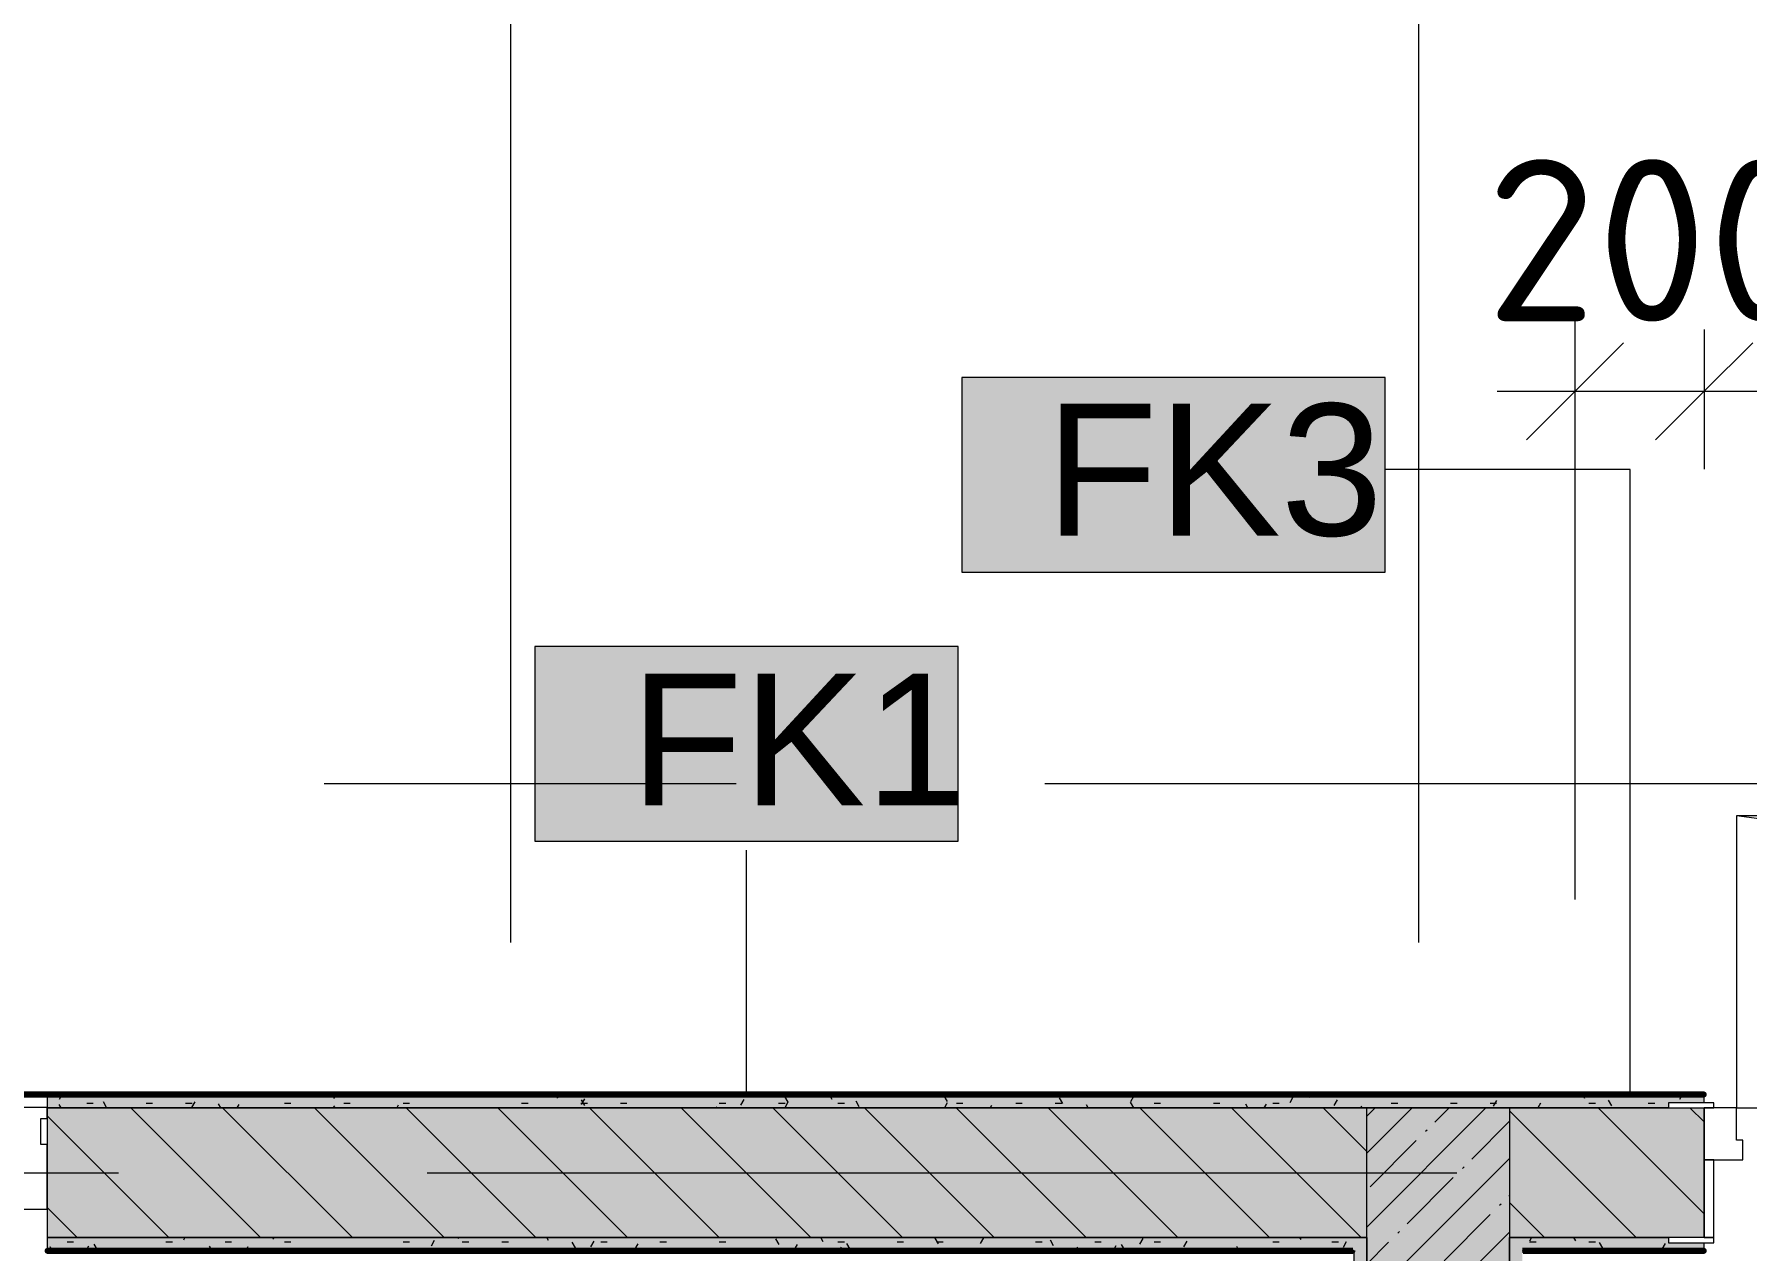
# Model space of a CAD drawing. Header units: millimetres. Extents: x -3817 to 677485, y -22715 to 103890.
# Drawn here: x 105319 to 107959, y 12291 to 14166 of the extents above; entities that cross this region are included whole.
import ezdxf

# ---------------------------------------------------------------- set-up
doc = ezdxf.new("R2010")
doc.units = ezdxf.units.MM
doc.layers.add('PDF _Геометрия', color=7, linetype='Continuous', true_color=0x1d1d1d)
doc.layers.add('PDF _Сплошная заливка', color=7, linetype='Continuous', true_color=0xffffff)
doc.layers.add('PDF _Текст', color=7, linetype='Continuous')
doc.styles.add('PDF GOST-Common', font='arial.ttf')
doc.styles.add('PDF ISOCPEUR', font='isocpeur.ttf')

msp = doc.modelspace()

# ---------------------------------------------------------------- hatches: boundary and pattern name
at = {"layer": 'PDF _Сплошная заливка', "transparency": 33554559}
h = msp.add_hatch(color=256, dxfattribs=at)
h.paths.add_polyline_path([(121433.6, 12511.4), (121433.6, 12531.3), (111448.6, 12531.3), (111448.6, 12519.3), (111478.6, 12519.3), (111478.6, 12511.4), (120700.8, 12511.4)], flags=0)
h.paths.add_polyline_path([(110418.6, 12511.4), (110418.6, 12519.3), (110448.6, 12519.3), (110448.6, 12531.3), (109343.6, 12531.3), (109343.6, 12519.3), (109398.6, 12519.3), (109398.6, 12511.4), (110055.7, 12511.4)], flags=0)
h.paths.add_polyline_path([(105338.6, 12511.4), (107838.6, 12511.4), (107838.6, 12519.3), (107893.6, 12519.3), (107893.6, 12531.3), (105338.6, 12531.3)], flags=0)
h.paths.add_polyline_path([(103402.5, 12511.4), (103888.6, 12511.4), (103888.6, 12531.3), (101052.6, 12531.3), (101052.6, 12511.4)], flags=0)
h = msp.add_hatch(color=256, dxfattribs=at)
h.paths.add_polyline_path([(106063.8, 12311.3), (107373.6, 12311.3), (107373.6, 12511.4), (105338.6, 12511.4), (105338.6, 12311.3)], flags=0)
h.paths.add_polyline_path([(89853.6, 12311.3), (90228.6, 12311.3), (90228.6, 12511.4), (89853.6, 12511.4)], flags=0)
h.paths.add_polyline_path([(103402.5, 12311.3), (103888.6, 12311.3), (103888.6, 12511.4), (101853.6, 12511.4), (101853.6, 12311.3)], flags=0)
h.paths.add_polyline_path([(91628.6, 12311.3), (92728.6, 12311.3), (92728.6, 12511.4), (91628.6, 12511.4), (91628.6, 12431.4)], flags=0)
h.paths.add_polyline_path([(94453.6, 12311.3), (94453.6, 12511.4), (93728.6, 12511.4), (93728.6, 12311.3), (94088.1, 12311.3)], flags=0)
for points in [[(107394.4, 4311.3), (107593.6, 4311.3), (107593.6, 12511.4), (107373.6, 12511.4), (107373.6, 4311.3)], [(107353.6, 2061.3), (107373.6, 2061.3), (107373.6, 12291.4), (107353.6, 12291.4), (107353.6, 2081.3)]]:
    msp.add_hatch(color=256, dxfattribs=at).paths.add_polyline_path(points)
h = msp.add_hatch(color=256, dxfattribs=at)
h.paths.add_polyline_path([(111448.6, 12311.3), (112173.6, 12311.3), (112173.6, 12511.4), (111448.6, 12511.4)], flags=0)
h.paths.add_polyline_path([(121453.6, 12311.3), (121453.6, 12511.4), (119573.6, 12511.4), (119573.6, 12311.3), (120700.8, 12311.3)], flags=0)
h.paths.add_polyline_path([(109893.6, 12311.3), (110448.6, 12311.3), (110448.6, 12511.4), (109343.6, 12511.4), (109343.6, 12311.3), (109543.6, 12311.3)], flags=0)
h.paths.add_polyline_path([(107838.6, 12311.3), (107893.6, 12311.3), (107893.6, 12511.4), (107593.6, 12511.4), (107593.6, 12311.3)], flags=0)
h = msp.add_hatch(color=256, dxfattribs=at)
h.paths.add_polyline_path([(101873.6, 12291.4), (103888.6, 12291.4), (103888.6, 12311.3), (101873.6, 12311.3)], flags=0)
h.paths.add_polyline_path([(107373.6, 12291.4), (107373.6, 12311.3), (105338.6, 12311.3), (105338.6, 12291.4), (107353.6, 12291.4)], flags=0)
h = msp.add_hatch(color=256, dxfattribs=at)
h.paths.add_polyline_path([(109893.6, 12291.4), (109893.6, 12311.3), (109398.6, 12309.3), (109398.6, 12303.4), (109343.6, 12303.4), (109343.6, 12291.4), (109892.6, 12291.4)], flags=0)
h.paths.add_polyline_path([(107593.6, 12291.4), (107893.6, 12291.4), (107893.6, 12303.4), (107838.6, 12303.4), (107838.6, 12311.3), (107593.6, 12311.3)], flags=0)

# ---------------------------------------------------------------- linework, layer by layer
at = {"layer": 'PDF _Геометрия', "color": 253, "lineweight": 9, "true_color": 0xaaaaaa}
for points in [[(106053.6, 12766.1), (106053.6, 14353.6)], [(107453.6, 12766.1), (107453.6, 14353.6)], [(105765.9, 13011.4), (106400.9, 13011.4)], [(106877.2, 13011.4), (108464.7, 13011.4)], [(104813.4, 12411.4), (105448.4, 12411.4)], [(105924.7, 12411.4), (107512.2, 12411.4)]]:
    msp.add_lwpolyline(points, dxfattribs=at)
at = {"layer": 'PDF _Геометрия', "color": 7, "lineweight": 9}
for points in [[(107694.6, 12832.3), (107694.6, 13615.9), (107694.6, 13735.9)], [(107893.6, 13711.4), (107893.6, 13615.9), (107893.6, 13495.9)], [(107574.6, 13615.9), (107893.6, 13615.9), (109343.6, 13615.9), (109662.6, 13615.9)], [(107779.8, 12531.9), (107779.8, 13495.3), (107402, 13495.3)], [(106417.1, 12531.9), (106417.1, 12908.6)], [(107373.6, 12311.3), (107373.6, 12511.4)], [(107593.6, 12511.4), (107838.6, 12511.4), (107593.6, 12511.4), (107593.6, 12311.3), (107838.6, 12311.3), (107593.6, 12311.3)]]:
    msp.add_lwpolyline(points, dxfattribs=at)
at = {"layer": 'PDF _Геометрия', "color": 7, "lineweight": 20}
for points in [[(107769.6, 13690.9), (107694.6, 13615.9), (107619.6, 13540.9)], [(107968.6, 13690.9), (107893.6, 13615.9), (107818.6, 13540.9)]]:
    msp.add_lwpolyline(points, dxfattribs=at)
at = {"layer": 'PDF _Геометрия', "color": 7, "lineweight": 9}
for points in [[(107402, 13637.2), (106748.8, 13637.2), (106748.8, 13337.2), (107402, 13337.2)], [(106743.6, 13222.5), (106090.5, 13222.5), (106090.5, 12922.5), (106743.6, 12922.5)], [(107593.6, 4391.3), (107593.6, 12291.4)]]:
    msp.add_lwpolyline(points, close=True, dxfattribs=at)
at = {"layer": 'PDF _Геометрия', "color": 253, "lineweight": 9, "true_color": 0xaaaaaa}
msp.add_lwpolyline([(109293.6, 13411.3, 0.414215), (108393.6, 12511.4), (108378.2, 12627.8), (108333.3, 12736.3), (108261.8, 12829.5), (108168.6, 12901.1), (108060, 12946), (107943.6, 12961.4)], format="xyb", dxfattribs=at)
at = {"layer": 'PDF _Геометрия', "color": 231, "lineweight": 70, "true_color": 0xff80c0}
for points in [[(107694.6, 12532.3), (101073.6, 12532.3), (101073.6, 13251.4), (101073.6, 13252.3), (98964.6, 13252.3), (98964.6, 13251.4), (101072.6, 13251.4)], [(101073.6, 12531.3), (107694.6, 12531.3)]]:
    msp.add_lwpolyline(points, dxfattribs=at)
at = {"layer": 'PDF _Геометрия', "color": 253, "lineweight": 13, "true_color": 0xaaaaaa}
for points in [[(107943.6, 12961.4), (107943.6, 12511.4), (107993.6, 12511.4), (107993.6, 12961.4)], [(107908.6, 12511.4), (107908.6, 12519.3), (107838.6, 12519.3), (107838.6, 12511.4)], [(107943.6, 12511.4), (107893.6, 12511.4), (107893.6, 12431.4), (107953.6, 12431.4), (107953.6, 12461.4), (107943.6, 12461.4)], [(107908.6, 12311.3), (107908.6, 12431.4), (107893.6, 12431.4), (107893.6, 12311.3)], [(107908.6, 12303.4), (107908.6, 12311.3), (107838.6, 12311.3), (107838.6, 12303.4)]]:
    msp.add_lwpolyline(points, close=True, dxfattribs=at)
at = {"layer": 'PDF _Геометрия', "color": 9, "lineweight": 9, "true_color": 0xc0c0c0}
for points in [[(107893.6, 12519.3), (107893.6, 12531.3), (105338.6, 12531.3), (105338.6, 12511.4), (107593.6, 12511.4), (107373.6, 12511.4), (105338.6, 12511.4), (105338.6, 12311.3), (107373.6, 12311.3), (107373.6, 4311.3), (107373.6, 2061.3), (107573.6, 2061.3), (107573.6, 4311.3), (107593.6, 4311.3), (107593.6, 4391.3), (107613.6, 4391.3)], [(107893.6, 12311.3), (107893.6, 12511.4)], [(107613.6, 12291.4), (107893.6, 12291.4), (107893.6, 12303.4)]]:
    msp.add_lwpolyline(points, dxfattribs=at)
at = {"layer": 'PDF _Геометрия', "color": 253, "lineweight": 9, "true_color": 0x9b9b9b}
for points in [[(105361.1, 12531.3), (105356.9, 12524)], [(105399.6, 12518.4), (105409.6, 12518.4)], [(105430.2, 12511.7), (105425.2, 12520.4)], [(105466.7, 12531.3), (105466.5, 12531.1)], [(105491, 12518.4), (105501.1, 12518.4)], [(105552, 12518.4), (105562, 12518.4)], [(105566, 12520.4), (105561, 12511.7)], [(105702.4, 12528), (105700.5, 12531.3)], [(105704.4, 12518.4), (105714.4, 12518.4)], [(105713.1, 12531.3), (105712.3, 12530)], [(105783.5, 12531.3), (105780.3, 12525.9)], [(105795.8, 12518.4), (105805.9, 12518.4)], [(105887.3, 12518.4), (105897.3, 12518.4)], [(106070.1, 12518.4), (106080.2, 12518.4)], [(106125.8, 12526.1), (106122.8, 12531.3)], [(106161.6, 12518.4), (106171.6, 12518.4)], [(106167.1, 12525.3), (106162.1, 12516.6)], [(106167.5, 12515), (106162.4, 12523.7)], [(106205.8, 12531.3), (106203.7, 12527.8)], [(106222.5, 12518.4), (106232.6, 12518.4)], [(106374.9, 12518.4), (106385, 12518.4)], [(106412.9, 12524.2), (106407.8, 12515.5)], [(106439.6, 12531.3), (106439.6, 12531.3)], [(106466.4, 12518.4), (106476.4, 12518.4)], [(106480.9, 12520.2), (106475.9, 12511.4)], [(106481.2, 12520.1), (106476.2, 12528.8)], [(106549.3, 12524.2), (106545.1, 12531.3)], [(106557.8, 12518.4), (106567.9, 12518.4)], [(106590.9, 12513.1), (106585.9, 12521.8)], [(106628.1, 12531.3), (106627.2, 12529.7)], [(106727, 12521.2), (106721.9, 12529.9)], [(106726.6, 12519.1), (106722.2, 12511.4)], [(106740.7, 12518.4), (106750.8, 12518.4)], [(106832.1, 12518.4), (106842.2, 12518.4)], [(106893.1, 12518.4), (106903.2, 12518.4)], [(106904.7, 12518.2), (106899.6, 12527)], [(107014, 12529.1), (107009, 12520.4)], [(107014.2, 12511.4), (107009.3, 12519.9)], [(107045.5, 12518.4), (107055.6, 12518.4)], [(107136.9, 12518.4), (107147, 12518.4)], [(107228.4, 12518.4), (107238.4, 12518.4)], [(107259.7, 12528), (107254.7, 12519.3)], [(107286.5, 12527.5), (107284.2, 12531.3)], [(107327.8, 12523.9), (107322.7, 12515.2)], [(107411.3, 12518.4), (107421.3, 12518.4)], [(107502.7, 12518.4), (107512.8, 12518.4)], [(107563.7, 12518.4), (107573.7, 12518.4)], [(107573.5, 12522.8), (107568.5, 12514.1)], [(107641.5, 12518.8), (107637.3, 12511.4)], [(107709.9, 12525.6), (107706.6, 12531.3)], [(107716.1, 12518.4), (107726.1, 12518.4)], [(107751.5, 12514.5), (107746.5, 12523.2)], [(107807.5, 12518.4), (107817.6, 12518.4)], [(107860, 12531.3), (107855.8, 12524.2)], [(105360, 12511.4), (105357.2, 12516.3)], [(105606.4, 12511.4), (105602.9, 12517.4)], [(105634, 12516.4), (105631.1, 12511.4)], [(105782.4, 12511.4), (105780.6, 12514.4)], [(105879.8, 12515.3), (105877.5, 12511.4)], [(106371.2, 12513.1), (106370.2, 12511.4)], [(106794.7, 12515), (106792.6, 12511.4)], [(106943.8, 12511.4), (106941.3, 12515.8)], [(107190.2, 12511.4), (107187, 12516.9)], [(107218.1, 12516.9), (107214.9, 12511.4)], [(107366.2, 12511.4), (107364.7, 12513.9)], [(105550.8, 12311.3), (105548.7, 12307.6)], [(105688.2, 12308.7), (105686.7, 12311.3)], [(105935.5, 12307.1), (105930.5, 12298.4)], [(105973.2, 12311.3), (105972.1, 12309.5)], [(106111.7, 12306.8), (106109, 12311.3)], [(106467.1, 12300.8), (106462, 12309.5)], [(106535.1, 12304.9), (106531.4, 12311.3)], [(106712.8, 12301.9), (106707.8, 12310.6)], [(106782.4, 12310.9), (106777.4, 12302.2)], [(106890.5, 12298.9), (106885.5, 12307.6)], [(107028.1, 12309.8), (107023.1, 12301.1)], [(107272.3, 12308.2), (107270.5, 12311.3)], [(107627.4, 12311.3), (107624.3, 12306)], [(107695.8, 12306.3), (107692.8, 12311.3)], [(105346.3, 12291.4), (105343, 12297)], [(105369.1, 12305), (105379.2, 12305)], [(105402.4, 12298.1), (105398.5, 12291.4)], [(105416.1, 12292.3), (105411.1, 12301.1)], [(105521.5, 12305), (105531.6, 12305)], [(105592.7, 12291.4), (105588.8, 12298.1)], [(105612.9, 12305), (105623, 12305)], [(105648.2, 12297), (105644.9, 12291.4)], [(105704.4, 12305), (105714.4, 12305)], [(105716.2, 12292.9), (105715.3, 12291.4)], [(105768.6, 12291.4), (105766.5, 12295.1)], [(105887.3, 12305), (105897.3, 12305)], [(105978.7, 12305), (105988.8, 12305)], [(106039.7, 12305), (106049.7, 12305)], [(106139.6, 12294.8), (106137.6, 12291.4)], [(106153.3, 12295.6), (106148.3, 12304.3)], [(106181.3, 12306), (106176.2, 12297.3)], [(106192.1, 12305), (106202.1, 12305)], [(106249.3, 12301.9), (106244.3, 12293.2)], [(106283.5, 12305), (106293.6, 12305)], [(106374.9, 12305), (106385, 12305)], [(106495, 12300.8), (106490, 12292.1)], [(106557.8, 12305), (106567.9, 12305)], [(106563.1, 12296.7), (106560, 12291.4)], [(106576.7, 12293.7), (106571.7, 12302.4)], [(106649.3, 12305), (106659.3, 12305)], [(106710.2, 12305), (106720.3, 12305)], [(106862.6, 12305), (106872.7, 12305)], [(106930.1, 12291.4), (106927.1, 12296.5)], [(106954.1, 12305), (106964.1, 12305)], [(106986.5, 12298.6), (106982.3, 12291.4)], [(107000.2, 12291.8), (106995.2, 12300.5)], [(107045.5, 12305), (107055.6, 12305)], [(107096.2, 12305.7), (107091.1, 12297)], [(107176.4, 12291.4), (107172.9, 12297.6)], [(107228.4, 12305), (107238.4, 12305)], [(107319.8, 12305), (107329.9, 12305)], [(107341.9, 12304.6), (107336.9, 12295.9)], [(107352.4, 12291.4), (107350.6, 12294.6)], [(107624.6, 12305), (107634.7, 12305)], [(107716.1, 12305), (107726.1, 12305)], [(107737.4, 12295.1), (107732.4, 12303.8)], [(107833.4, 12302.4), (107828.4, 12293.7)]]:
    msp.add_lwpolyline(points, dxfattribs=at)
at = {"layer": 'PDF _Геометрия', "color": 231, "lineweight": 9, "true_color": 0xff80c0}
msp.add_lwpolyline([(107694.6, 12531.3), (107694.6, 12532.3)], dxfattribs=at)
at = {"layer": 'PDF _Геометрия', "color": 52, "lineweight": 70, "true_color": 0xe1dc04}
for points in [[(107694.6, 12531.3), (107893.6, 12531.3), (107893.6, 12532.3), (107694.6, 12532.3)], [(107614.6, 12290.4), (107893.6, 12290.4), (107893.6, 12291.4), (107613.6, 12291.4)]]:
    msp.add_lwpolyline(points, dxfattribs=at)
at = {"layer": 'PDF _Геометрия', "color": 52, "lineweight": 9, "true_color": 0xe1dc04}
for points in [[(107694.6, 12532.3), (107694.6, 12531.3)], [(107613.6, 12291.4), (107613.6, 12290.4)]]:
    msp.add_lwpolyline(points, dxfattribs=at)
at = {"layer": 'PDF _Геометрия', "color": 7, "lineweight": 20}
msp.add_lwpolyline([(105328.6, 12455.1), (105328.6, 12495.1), (105338.6, 12495.1), (105338.6, 12512.1), (105288.6, 12512.1), (105288.6, 12495.1), (105298.6, 12495.1), (105298.6, 12455.1), (105288.6, 12455.1), (105288.6, 12355.1), (105338.6, 12355.1), (105338.6, 12455.1)], close=True, dxfattribs=at)
at = {"layer": 'PDF _Геометрия', "lineweight": 9}
for points in [[(105526.2, 12311.3), (105338.6, 12499)], [(105667.7, 12311.3), (105467.7, 12511.4)], [(105809.1, 12311.3), (105609.1, 12511.4)], [(105950.5, 12311.3), (105750.5, 12511.4)], [(106091.9, 12311.3), (105891.9, 12511.4)], [(106233.4, 12311.3), (106033.4, 12511.4)], [(106374.8, 12311.3), (106174.8, 12511.4)], [(106516.2, 12311.3), (106316.2, 12511.4)], [(106657.6, 12311.3), (106457.6, 12511.4)], [(106799, 12311.3), (106599, 12511.4)], [(106940.5, 12311.3), (106740.5, 12511.4)], [(107081.9, 12311.3), (106881.9, 12511.4)], [(107223.3, 12311.3), (107023.3, 12511.4)], [(107364.7, 12311.3), (107164.7, 12511.4)], [(107373.6, 12443.9), (107306.1, 12511.4)], [(107373.6, 12441.6), (107443.3, 12511.4)], [(107373.6, 12327.6), (107557.3, 12511.4)], [(107373.6, 12498.7), (107386.3, 12511.4)], [(107478.4, 12489.4), (107500.3, 12511.4)], [(107789, 12311.3), (107593.6, 12506.8)], [(107893.6, 12348.2), (107730.4, 12511.4)], [(107893.6, 12489.6), (107871.8, 12511.4)], [(107464.1, 12475.2), (107466.5, 12477.5)], [(107535.4, 12432.4), (107593.6, 12490.6)], [(107378.6, 12389.6), (107449.9, 12460.9)], [(107373.6, 12213.5), (107593.6, 12433.5)], [(107521.2, 12418.1), (107523.5, 12420.5)], [(107435.6, 12332.6), (107506.9, 12403.9)], [(107578.2, 12361.1), (107580.6, 12363.5)], [(107592.4, 12375.4), (107593.6, 12376.5)], [(107647.6, 12311.3), (107593.6, 12365.3)], [(105384.8, 12311.3), (105338.6, 12357.6)], [(107492.6, 12275.6), (107563.9, 12346.9)], [(107373.6, 12099.5), (107593.6, 12319.5)], [(107421.4, 12318.3), (107423.7, 12320.7)], [(107373.6, 12270.6), (107407.1, 12304.1)]]:
    msp.add_lwpolyline(points, dxfattribs=at)
at = {"layer": 'PDF _Геометрия', "color": 9, "lineweight": 9, "true_color": 0xc0c0c0}
for points in [[(105403.6, 2061.3), (107353.6, 2061.3), (107373.6, 2061.3), (107373.6, 12291.4), (107373.6, 12311.3), (105338.6, 12311.3), (105338.6, 12291.4), (107353.6, 12291.4), (107353.6, 2081.3), (105403.6, 2081.3)], [(107593.6, 12291.4), (107593.6, 12311.3)]]:
    msp.add_lwpolyline(points, close=True, dxfattribs=at)
at = {"layer": 'PDF _Геометрия', "color": 231, "lineweight": 70, "true_color": 0xff80c0}
msp.add_lwpolyline([(107352, 12291.4), (105338.6, 12291.4), (105338.6, 12290.4), (107352, 12290.4)], close=True, dxfattribs=at)
at = {"layer": 'PDF _Сплошная заливка', "lineweight": 9, "transparency": 33554559}
for points in [[(107402, 13637.2), (106748.8, 13637.2), (107402, 13337.2), (106748.8, 13337.2)], [(106743.6, 13222.5), (106090.5, 13222.5), (106743.6, 12922.5), (106090.5, 12922.5)]]:
    msp.add_solid(points, dxfattribs=at)
at = {"layer": 'PDF _Сплошная заливка', "color": 254, "lineweight": 35, "true_color": 0xffb9dc, "transparency": 33554559}
msp.add_solid([(107694.6, 12531.3), (107694.6, 12532.3), (106063.8, 12531.3)], dxfattribs=at)
at = {"layer": 'PDF _Сплошная заливка', "color": 52, "lineweight": 35, "true_color": 0xe1dc04, "transparency": 33554559}
msp.add_solid([(107893.6, 12531.3), (107893.6, 12532.3), (107694.6, 12531.3)], dxfattribs=at)
at = {"layer": 'PDF _Сплошная заливка', "lineweight": 35, "transparency": 33554559}
msp.add_solid([(107613.6, 4391.3), (107613.6, 12291.4), (107593.6, 4391.3), (107593.6, 12291.4)], dxfattribs=at)

# ---------------------------------------------------------------- texts
at = {"layer": 'PDF _Текст', "attachment_point": 4}
for s, insert, char_height, style in [('200 1450 200', (107557.1, 13848.7), 250.114, 'PDF ISOCPEUR'), ('FK3', (106877.9, 13493.8), 203.2, 'PDF GOST-Common'), ('FK1', (106237.6, 13079.1), 203.2, 'PDF GOST-Common')]:
    msp.add_mtext(s, dxfattribs=dict(at, insert=insert, char_height=char_height, style=style))

doc.saveas('drawing.dxf')
